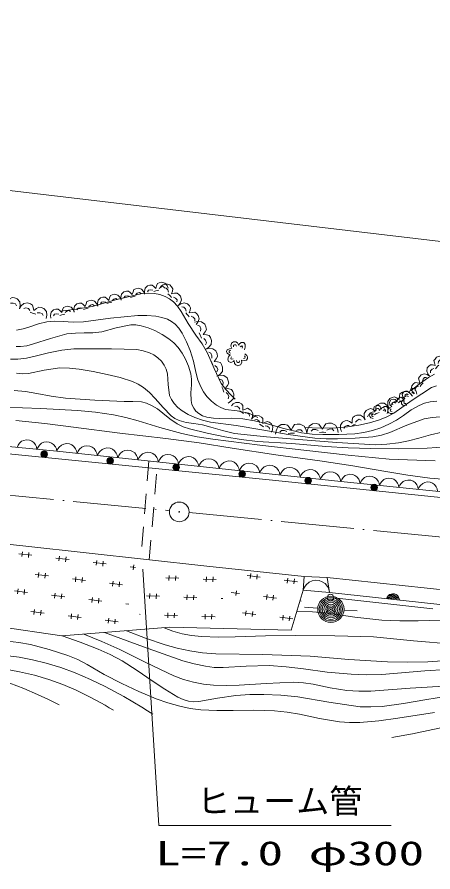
# Model space of a CAD drawing. Units: millimetres, scale not verified. Extents: x 68230 to 708230, y -1956 to 358044.
# Drawn here: x 476072 to 507519, y 238357 to 303053 of the extents above; entities that cross this region are included whole.
import ezdxf
from ezdxf.enums import TextEntityAlignment as Align

# ---------------------------------------------------------------- set-up
doc = ezdxf.new("R2010")
doc.units = ezdxf.units.MM
doc.header["$LTSCALE"] = 1000
doc.linetypes.add('USER1', pattern=[7.000001, 5.508197, -0.688525, 0.114754, -0.688525])
doc.linetypes.add('USER2', pattern=[2.5, 1.5, -1])
for name, color, linetype, lineweight in [('S-BGD', 1, 'Continuous', 13), ('S-BGD-HTXT', 6, 'Continuous', 13), ('S-BMK', 3, 'USER1', 13)]:
    doc.layers.add(name, color=color, linetype=linetype, lineweight=lineweight)
doc.styles.add('ＭＳ ゴシック', font='')
doc.styles.get('ＭＳ ゴシック').set_extended_font_data('MS Gothic')

# ---------------------------------------------------------------- blocks, each defined once
blk = doc.blocks.new('BUHIN27')
at = {"layer": 'S-BGD'}
for radius in [249, 220, 191, 161, 132, 97.5, 67.5, 38.8, 7.5]:
    blk.add_circle((25, 248), radius, dxfattribs=at)
blk = doc.blocks.new('BUHIN28')
at = {"layer": 'S-BGD'}
for radius in [249, 220, 191, 161, 132, 97.5, 67.5, 38.8, 7.5]:
    blk.add_circle((25, 247), radius, dxfattribs=at)
blk = doc.blocks.new('BUHIN33')
at = {"layer": 'S-BGD'}
blk.add_circle((0, 0), 249, dxfattribs=at)
blk = doc.blocks.new('BUHIN35')
at = {"layer": 'S-BMK', "linetype": 'Continuous'}
for radius in [746, 22.5]:
    blk.add_circle((0, 0), radius, dxfattribs=at)
blk = doc.blocks.new('BUHIN53')
at = {"layer": 'S-BGD'}
blk.add_lwpolyline([(752, -73), (713, 105), (637, 261), (506, 441), (349, 547), (178, 620), (-55, 643), (-237, 604), (-412, 530), (-574, 378), (-675, 240), (-752, 73)], dxfattribs=at)
blk = doc.blocks.new('BUHIN54')
at = {"layer": 'S-BGD'}
blk.add_lwpolyline([(767, -82), (728, 101), (652, 260), (521, 445), (362, 555), (188, 631), (-50, 657), (-237, 619), (-415, 545), (-583, 392), (-687, 252), (-767, 82)], dxfattribs=at)
blk = doc.blocks.new('BUHIN55')
at = {"layer": 'S-BGD'}
blk.add_lwpolyline([(733, -74), (695, 100), (621, 252), (494, 428), (342, 532), (176, 604), (-52, 627), (-229, 589), (-399, 518), (-558, 371), (-657, 236), (-733, 74)], dxfattribs=at)
blk = doc.blocks.new('BUHIN65')
at = {"layer": 'S-BGD'}
for p, q in [((-465, 113), (479, 11)), ((461, 76), (-434, 173)), ((-390, 231), (428, 142)), ((390, 209), (-333, 288)), ((-267, 343), (334, 278)), ((224, 353), (-146, 393))]:
    blk.add_line(p, q, dxfattribs=at)
blk.add_lwpolyline([(-497, 54), (-445, 164), (-377, 255), (-268, 354), (-153, 401), (-32, 426), (122, 409), (235, 359), (338, 288), (423, 168), (472, 64), (497, -54)], close=True, dxfattribs=at)
blk = doc.blocks.new('BUHIN177')
at = {"layer": 'S-BGD'}
for points in [[(-1007, 366), (-890, 580), (-683, 773), (-400, 830), (-183, 751), (-25, 653), (33, 467), (82, 227), (277, 384), (449, 498), (618, 460), (819, 386), (1029, 162), (1055, -127), (1007, -366)], [(-217, 250), (-341, 381), (-527, 448), (-691, 388)], [(216, -50), (83, 10), (-22, 48), (-191, 103)], [(773, -150), (704, 6), (523, 72), (334, 55)]]:
    blk.add_lwpolyline(points, dxfattribs=at)
blk = doc.blocks.new('BUHIN178')
at = {"layer": 'S-BGD'}
for points in [[(-888, -227), (-908, -19), (-855, 217), (-682, 394), (-491, 442), (-332, 450), (-202, 346), (-51, 200), (10, 405), (77, 569), (215, 623), (393, 668), (649, 610), (806, 419), (888, 227)], [(-274, 72), (-424, 105), (-589, 63), (-676, -59)], [(176, 69), (54, 47), (-39, 23), (-184, -19)], [(618, 267), (494, 344), (334, 303), (209, 200)]]:
    blk.add_lwpolyline(points, dxfattribs=at)
blk = doc.blocks.new('BUHIN179')
at = {"layer": 'S-BGD'}
for points in [[(-670, 721), (-484, 847), (-234, 918), (21, 845), (165, 690), (253, 544), (223, 368), (162, 151), (387, 198), (576, 219), (697, 117), (831, -27), (908, -298), (809, -545), (670, -721)], [(-73, 295), (-119, 454), (-243, 587), (-402, 607)], [(155, -131), (72, -27), (2, 49), (-112, 164)], [(568, -446), (578, -290), (457, -160), (296, -95)]]:
    blk.add_lwpolyline(points, dxfattribs=at)
blk = doc.blocks.new('BUHIN180')
at = {"layer": 'S-BGD'}
for points in [[(-424, 1019), (-180, 1079), (111, 1056), (351, 881), (442, 662), (478, 474), (377, 300), (229, 95), (484, 58), (691, 6), (779, -148), (863, -352), (839, -667), (638, -888), (424, -1019)], [(38, 339), (51, 523), (-27, 712), (-187, 795)], [(112, -198), (65, -56), (21, 50), (-54, 216)], [(424, -690), (495, -529), (419, -346), (274, -215)]]:
    blk.add_lwpolyline(points, dxfattribs=at)
blk = doc.blocks.new('BUHIN181')
at = {"layer": 'S-BGD'}
for points in [[(-756, 498), (-617, 651), (-409, 768), (-166, 760), (-3, 653), (108, 541), (118, 377), (112, 170), (302, 261), (466, 321), (597, 257), (748, 157), (876, -68), (841, -311), (756, -498)], [(-129, 248), (-205, 379), (-345, 471), (-492, 454)], [(167, -83), (70, -8), (-9, 44), (-136, 122)], [(605, -274), (579, -132), (443, -43), (285, -20)]]:
    blk.add_lwpolyline(points, dxfattribs=at)
blk = doc.blocks.new('BUHIN182')
at = {"layer": 'S-BGD'}
for points in [[(-1185, -34), (-1151, 233), (-1017, 516), (-749, 690), (-495, 697), (-292, 662), (-157, 494), (-8, 267), (128, 508), (259, 695), (447, 725), (684, 731), (991, 586), (1136, 300), (1185, 34)], [(-325, 168), (-505, 252), (-725, 246), (-869, 117)], [(242, 37), (82, 44), (-43, 40), (-238, 29)], [(855, 161), (721, 294), (508, 287), (321, 193)]]:
    blk.add_lwpolyline(points, dxfattribs=at)
blk = doc.blocks.new('BUHIN183')
at = {"layer": 'S-BGD'}
for points in [[(-893, -446), (-962, -230), (-960, 33), (-817, 261), (-625, 357), (-458, 402), (-295, 321), (-100, 201), (-83, 433), (-49, 623), (85, 712), (263, 801), (549, 799), (761, 632), (893, 446)], [(-308, 13), (-476, 13), (-641, -69), (-705, -219)], [(172, 114), (47, 63), (-47, 16), (-192, -63)], [(596, 426), (446, 480), (286, 400), (176, 261)]]:
    blk.add_lwpolyline(points, dxfattribs=at)
blk = doc.blocks.new('BUHIN184')
at = {"layer": 'S-BGD'}
for points in [[(-584, -670), (-714, -515), (-801, -297), (-761, -62), (-635, 82), (-513, 176), (-351, 165), (-151, 131), (-215, 329), (-251, 496), (-171, 615), (-54, 749), (182, 844), (413, 778), (584, 670)], [(103, 152), (17, 67), (-44, -3), (-137, -116)], [(346, 553), (205, 546), (100, 426), (57, 275)], [(-258, -93), (-396, -150), (-504, -274), (-507, -419)]]:
    blk.add_lwpolyline(points, dxfattribs=at)
blk = doc.blocks.new('BUHIN240')
at = {"layer": 'S-BGD'}
for points in [[(-578, 349), (-694, 176), (-750, 0), (-694, -176), (-518, -236), (-322, -176), (-266, -90), (-236, -322), (-146, -428), (22, -488), (202, -428), (319, -236), (292, -60), (484, -90), (660, -60), (750, 52), (750, 176), (690, 292), (544, 398)], [(-458, 176), (-518, 86), (-488, 0), (-352, 30)], [(428, 52), (544, 86), (574, 176), (514, 262)], [(-90, -90), (-60, -206), (22, -236), (116, -236), (146, -116)]]:
    blk.add_lwpolyline(points, dxfattribs=at)
blk = doc.blocks.new('BUHIN268')
at = {"layer": 'S-BGD'}
for radius in [995, 880, 765, 645, 530, 390, 270, 155, 30]:
    blk.add_circle((0, 0), radius, dxfattribs=at)

msp = doc.modelspace()

# ---------------------------------------------------------------- linework, layer by layer
at = {"layer": 'S-BGD'}
for p, q in [((452004, 272828), (479080, 270197)), ((479080, 270197), (500552, 267906)), ((500552, 267906), (538649, 264070)), ((476723, 263003), (437684, 267321)), ((490410, 261492), (476723, 263003)), ((477197, 262322), (476203, 262439)), ((476430, 262221), (476473, 262593)), ((476970, 262535), (476926, 262163)), ((480006, 261992), (479013, 262109)), ((479239, 261891), (479282, 262264)), ((479779, 262205), (479735, 261833)), ((482815, 261663), (481822, 261779)), ((482048, 261561), (482092, 261934)), ((482588, 261875), (482544, 261503)), ((485032, 261402), (484631, 261449)), ((484857, 261231), (484901, 261604)), ((497793, 260715), (490410, 261492)), ((478436, 260753), (477443, 260869)), ((477669, 260651), (477713, 261024)), ((478210, 260966), (478166, 260593)), ((487554, 260417), (487566, 260792)), ((488066, 260775), (488053, 260400)), ((494462, 260659), (493470, 260780)), ((493695, 260561), (493740, 260933)), ((494236, 260873), (494191, 260501)), ((481245, 260423), (480252, 260539)), ((480478, 260322), (480522, 260694)), ((481019, 260636), (480975, 260263)), ((484054, 260093), (483061, 260210)), ((483287, 259992), (483331, 260364)), ((483828, 260306), (483784, 259933)), ((488310, 260582), (487310, 260615)), ((491136, 260487), (490137, 260521)), ((490380, 260322), (490393, 260697)), ((490893, 260680), (490880, 260306)), ((497270, 260316), (496277, 260438)), ((496502, 260219), (496548, 260591)), ((497044, 260530), (496999, 260158)), ((497707, 259678), (497793, 260715)), ((497793, 260715), (499534, 260640)), ((499695, 259511), (499534, 260640)), ((499534, 260640), (547833, 255531)), ((476867, 259513), (475874, 259630)), ((476100, 259412), (476143, 259784)), ((476640, 259726), (476596, 259354)), ((478909, 259082), (478953, 259454)), ((492887, 259426), (492254, 259503)), ((492661, 259640), (492616, 259268)), ((496800, 256656), (497707, 259678)), ((497707, 259678), (499695, 259511)), ((547779, 254294), (499695, 259511)), ((458237, 259272), (479462, 256224)), ((479676, 259183), (478683, 259300)), ((479449, 259396), (479405, 259024)), ((482485, 258853), (481492, 258970)), ((481718, 258752), (481762, 259125)), ((482258, 259066), (482215, 258694)), ((486849, 259216), (485849, 259249)), ((486093, 259051), (486105, 259426)), ((486605, 259409), (486592, 259034)), ((489675, 259121), (488676, 259155)), ((488920, 258956), (488932, 259331)), ((489432, 259314), (489419, 258940)), ((491626, 259056), (491503, 259060)), ((495695, 259084), (494702, 259205)), ((494927, 258986), (494973, 259358)), ((495469, 259298), (495424, 258926)), ((497555, 258857), (497510, 258863)), ((500018, 259089), (507519, 258280)), ((477339, 257842), (477383, 258215)), ((477880, 258156), (477836, 257784)), ((484532, 258613), (484301, 258640)), ((498804, 258308), (497807, 258386)), ((500799, 258168), (501797, 258106)), ((478106, 257944), (477113, 258060)), ((480915, 257614), (479922, 257730)), ((480148, 257513), (480192, 257885)), ((480689, 257827), (480645, 257454)), ((482958, 257183), (483001, 257555)), ((483498, 257497), (483454, 257124)), ((485388, 257850), (485328, 257852)), ((488215, 257755), (487215, 257789)), ((487459, 257590), (487471, 257965)), ((487971, 257948), (487958, 257574)), ((491041, 257660), (490042, 257694)), ((490286, 257495), (490298, 257870)), ((490798, 257853), (490785, 257479)), ((494120, 257851), (493127, 257972)), ((493352, 257753), (493398, 258126)), ((493894, 258065), (493849, 257693)), ((496927, 257509), (495935, 257630)), ((496160, 257411), (496205, 257783)), ((496702, 257723), (496656, 257351)), ((479462, 256224), (487622, 256872)), ((483725, 257284), (482731, 257401)), ((487622, 256872), (496800, 256656))]:
    msp.add_line(p, q, dxfattribs=at)
at = {"layer": 'S-BGD', "linetype": 'USER2'}
for p, q in [((486047, 269453), (485419, 262043)), ((486066, 261971), (486694, 269384))]:
    msp.add_line(p, q, dxfattribs=at)
at = {"layer": 'S-BGD'}
for points in [[(299816, 292490), (314072, 290228), (349063, 283788), (362582, 281576), (371923, 280249), (376396, 279659), (379690, 279314), (405378, 276968), (444020, 273133), (495146, 268021), (550705, 262299), (560309, 261435), (573238, 261008), (581741, 261577), (588057, 261733)], [(479346, 280804), (480550, 280952), (481748, 281159), (483615, 281675), (485524, 282137), (485993, 282170), (486461, 282142), (486866, 282058), (487265, 281912), (487601, 281729), (487906, 281494), (488213, 281163), (488482, 280781), (489010, 279865), (489587, 278983), (490057, 278317), (490478, 277615), (490965, 276452), (491505, 275322), (491850, 274863), (492251, 274429), (492401, 274279), (492552, 274130)], [(476022, 279366), (476536, 279462), (477043, 279618), (477681, 279833), (478328, 279986), (478930, 280027), (479550, 280009), (480314, 279970), (481083, 279992), (483138, 280266), (485195, 280479), (485872, 280478), (486570, 280416), (487020, 280329), (487458, 280183), (487761, 280022), (488031, 279809), (488312, 279498), (488551, 279142), (488884, 278480), (489155, 277810), (489405, 277005), (489600, 276171), (489749, 275608), (489956, 275060), (490162, 274687), (490427, 274338), (490766, 273992), (491156, 273681), (491478, 273494), (491830, 273360), (492712, 273244), (493586, 273067), (493933, 272916), (494282, 272737)], [(476009, 278129), (476321, 278116), (476816, 278183), (477315, 278312), (478591, 278726), (479840, 279069), (480476, 279141), (481133, 279154), (481804, 279165), (482473, 279237), (483567, 279531), (484666, 279764), (485056, 279761), (485453, 279698), (485972, 279542), (486491, 279323), (487043, 279035), (487556, 278701), (487925, 278396), (488259, 278040), (488556, 277624), (488801, 277175), (489029, 276628), (489203, 276054), (489263, 275650), (489263, 275228), (489215, 274624), (489228, 274028), (489299, 273737), (489431, 273455), (489600, 273230), (489816, 273041), (490106, 272883), (490425, 272779), (490917, 272700), (491406, 272683), (492269, 272700), (493140, 272657), (494026, 272503), (494899, 272291), (496234, 271910), (497590, 271585), (498387, 271490), (499205, 271454), (500402, 271458), (501606, 271523), (502288, 271619), (502958, 271774), (503585, 271975), (504193, 272233), (504759, 272541), (505307, 272909), (505885, 273317), (506484, 273667), (506886, 273826), (507311, 273929), (507822, 273983)], [(493270, 277878), (493325, 278078), (493323, 278263), (493214, 278413), (493028, 278414), (492862, 278295), (492835, 278196), (492734, 278407), (492615, 278478), (492436, 278481), (492284, 278368), (492234, 278149), (492315, 277990), (492124, 277958), (491966, 277874), (491916, 277739), (491956, 277622), (492049, 277530), (492221, 277477)], [(492668, 278140), (492603, 278241), (492515, 278243), (492426, 278213), (492436, 278090)], [(475560, 277169), (476131, 277174), (476780, 277247), (477428, 277382), (478443, 277649), (479465, 277854), (480361, 277933), (481277, 277954), (483206, 277957), (485120, 277899), (485610, 277804), (486084, 277650), (486417, 277487), (486725, 277270), (486981, 277015), (487192, 276718), (487347, 276398), (487443, 276059), (487490, 275235), (487599, 274420), (487745, 274101), (487951, 273799), (488224, 273504), (488545, 273249), (489011, 272972), (489508, 272747), (490085, 272548), (490686, 272405), (492632, 272142), (494579, 271818), (496578, 271468), (498595, 271177), (499439, 271128), (500294, 271140), (501634, 271180), (502968, 271282), (503621, 271419), (504272, 271617), (505556, 272165), (506859, 272654), (507456, 272760), (508066, 272807)], [(492222, 277841), (492123, 277772), (492123, 277677), (492207, 277614)], [(493101, 278003), (493130, 278108), (493074, 278180), (492955, 278109)], [(476025, 276095), (476485, 276057), (476944, 276078), (478117, 276320), (479304, 276501), (480025, 276490), (480753, 276418), (481819, 276237), (482889, 275994), (483863, 275765), (484811, 275480), (485236, 275277), (485640, 275015), (486097, 274629), (486522, 274191), (487108, 273497), (487721, 272866), (488005, 272669), (488326, 272520), (488861, 272380), (489439, 272294), (490089, 272189), (490724, 272025), (491611, 271755), (492510, 271544), (494933, 271286), (497359, 271088), (500255, 270860), (503168, 270690), (504039, 270728), (504906, 270826), (505683, 270975), (506456, 271184), (507337, 271448), (508227, 271650)], [(505848, 274755), (506500, 275294), (507191, 275786), (507644, 276039)], [(497803, 272000), (498999, 271949), (500194, 271958), (501059, 272031), (501929, 272165), (502713, 272339), (503490, 272573), (504043, 272799), (504576, 273082), (505961, 274059), (507414, 275008), (507800, 275149)], [(506301, 274512), (506261, 274717), (506175, 274881), (506011, 274965), (505844, 274883), (505749, 274702), (505770, 274601), (505584, 274744), (505446, 274754), (505285, 274677), (505200, 274507), (505254, 274290), (505398, 274184), (505241, 274070), (505138, 273923), (505155, 273780), (505242, 273693), (505367, 273654), (505545, 273683)], [(475853, 274784), (476707, 274705), (477563, 274565), (478642, 274364), (479740, 274222), (481948, 274061), (484172, 273960), (484828, 273972), (485470, 273924), (485860, 273825), (486238, 273668), (486683, 273405), (487103, 273087), (487624, 272648), (488180, 272259), (488629, 272052), (489116, 271896), (490446, 271559), (491791, 271281), (493011, 271077), (494248, 270932), (496842, 270774), (499425, 270556), (501119, 270447), (502818, 270398), (504948, 270388), (507078, 270438), (509291, 270577)], [(505646, 274476), (505542, 274537), (505463, 274500), (505397, 274433), (505461, 274327)], [(506094, 274549), (506073, 274655), (505990, 274695), (505916, 274578)], [(504062, 273041), (504123, 273240), (504125, 273425), (504019, 273577), (503833, 273582), (503664, 273468), (503636, 273369), (503539, 273582), (503422, 273656), (503243, 273664), (503088, 273553), (503034, 273336), (503111, 273176), (502919, 273148), (502759, 273068), (502706, 272934), (502743, 272815), (502834, 272722), (503005, 272664)], [(505339, 273798), (505322, 274005), (505256, 274178), (505102, 274280), (504927, 274217), (504812, 274048), (504822, 273946), (504654, 274109), (504518, 274135), (504348, 274076), (504245, 273917), (504274, 273695), (504405, 273573), (504237, 273477), (504118, 273344), (504118, 273200), (504195, 273103), (504314, 273050), (504494, 273059)], [(504685, 273836), (504589, 273908), (504505, 273880), (504432, 273821), (504484, 273709)], [(505138, 273858), (505128, 273965), (505051, 274014), (504964, 273906)], [(505382, 274009), (505324, 273903), (505367, 273818), (505470, 273800)], [(475094, 273538), (477859, 273439), (480634, 273280), (481998, 273145), (483362, 272951), (484298, 272753), (485231, 272494), (486874, 271986), (488529, 271538), (489700, 271295), (490885, 271110), (494433, 270656), (497995, 270262), (501101, 269893), (504220, 269585), (507692, 269473)], [(503015, 273028), (502913, 272962), (502911, 272867), (502994, 272802)], [(503467, 273317), (503404, 273419), (503317, 273423), (503227, 273396), (503234, 273272)], [(503897, 273170), (503928, 273274), (503874, 273348), (503753, 273279)], [(504369, 273401), (504300, 273302), (504333, 273213), (504433, 273183)], [(508878, 268029), (507294, 268159), (505622, 268376), (503957, 268651), (501469, 269094), (498960, 269479), (495643, 269929), (492336, 270438), (489839, 270823), (487323, 271150), (483831, 271557), (480343, 272023), (478162, 272307), (475977, 272530)], [(499695, 259511), (499640, 259746), (499537, 259950), (499362, 260185), (499153, 260322), (498926, 260417), (498617, 260443), (498377, 260388), (498149, 260287), (497936, 260085), (497806, 259900), (497707, 259678)], [(497226, 258076), (498411, 258043), (499601, 257949), (501617, 257647), (503649, 257404), (505026, 257351), (506416, 257358), (509740, 257460), (513077, 257503), (514237, 257496), (515398, 257484)], [(479486, 256226), (480848, 255757), (482201, 255227), (483119, 254808), (484006, 254338), (485161, 253609), (486296, 252821), (487245, 252177), (488239, 251574), (488623, 251398), (489027, 251279), (489412, 251240), (489817, 251261), (491216, 251511), (492609, 251699), (493674, 251772), (494745, 251786), (496022, 251727), (497311, 251606), (499661, 251199), (502009, 250853), (502834, 250840), (503671, 250888), (505297, 251098), (506921, 251368), (508763, 251673)], [(481129, 256357), (482490, 255804), (483835, 255193), (485859, 254169), (487921, 253193), (488653, 252927), (489403, 252720), (490159, 252575), (490934, 252490), (491891, 252455), (492858, 252481), (494916, 252625), (496979, 252708), (497725, 252667), (498473, 252565), (499741, 252294), (501018, 252083), (501914, 252035), (502824, 252048), (505802, 252268), (508781, 252429)], [(482678, 256480), (485621, 255385), (488594, 254344), (489452, 254100), (490320, 253916), (490980, 253837), (491656, 253819), (493396, 253923), (495138, 253967), (496433, 253873), (497734, 253718), (499527, 253486), (501336, 253314), (502495, 253271), (503664, 253289), (506914, 253563), (510181, 253778)], [(484341, 256612), (485786, 256051), (487261, 255544), (488184, 255283), (489129, 255078), (490105, 254942), (491090, 254866), (494669, 254800), (498246, 254673), (501162, 254429), (504095, 254244), (505623, 254224), (507149, 254263), (508983, 254387)], [(487200, 256839), (487860, 256583), (488545, 256382), (489271, 256248), (490019, 256171), (491295, 256128), (492574, 256146), (494867, 256224), (497164, 256241), (500101, 256226), (503037, 256151), (506046, 255845), (509063, 255599)], [(475350, 255821), (476213, 255727), (477076, 255572), (478503, 255188), (479912, 254747), (480652, 254425), (481368, 254047), (482664, 253297), (483980, 252604), (485275, 252008), (486601, 251465), (487480, 251152), (488383, 250895), (489164, 250736), (489962, 250635), (491177, 250573), (492410, 250571), (493976, 250590), (495544, 250548), (496486, 250455), (497433, 250300), (498945, 249979), (500460, 249720), (501214, 249667), (501981, 249673), (503419, 249798), (504857, 249983), (507629, 250419)], [(475205, 254743), (476215, 254615), (477246, 254418), (478274, 254160), (479374, 253820), (480464, 253420), (481616, 252931), (482742, 252386), (484135, 251629), (485507, 250813), (485924, 250557), (486340, 250299)], [(475077, 253732), (476258, 253509), (477376, 253237), (478478, 252907), (479523, 252532), (480544, 252102), (481646, 251561), (482721, 250967), (483041, 250780), (483358, 250590)], [(475526, 252634), (476582, 252236), (477623, 251780), (478437, 251393), (479241, 250992)], [(504425, 248532), (505975, 248800), (507520, 249128), (508852, 249402), (510197, 249617), (511235, 249718), (512277, 249759), (513248, 249739), (514224, 249659), (515250, 249508), (516277, 249296), (517799, 248897), (519315, 248437), (522241, 247486), (525155, 246507)]]:
    msp.add_lwpolyline(points, dxfattribs=at)
at = {"layer": 'S-BGD-HTXT'}
for p, q in [((364511, 303053), (555856, 280427)), ((485580, 261262), (486792, 241871)), ((486792, 241871), (504365, 241871))]:
    msp.add_line(p, q, dxfattribs=at)
at = {"layer": 'S-BMK'}
for p, q in [((417613, 272485), (487590, 265696)), ((489082, 265551), (545408, 260086))]:
    msp.add_line(p, q, dxfattribs=at)

# ---------------------------------------------------------------- block references
for name, p in [('BUHIN178', (486607, 282313)), ('BUHIN179', (487596, 281950)), ('BUHIN177', (475247, 281341)), ('BUHIN178', (483053, 281407)), ('BUHIN178', (484830, 281860)), ('BUHIN177', (477262, 280609)), ('BUHIN178', (481276, 280953)), ('BUHIN178', (479499, 280500)), ('BUHIN179', (488935, 280507)), ('BUHIN180', (489908, 278939)), ('BUHIN180', (490755, 276901)), ('BUHIN240', (492756, 277159)), ('BUHIN184', (507853, 276558)), ('BUHIN180', (491602, 274863)), ('BUHIN184', (506685, 275218)), ('BUHIN183', (505074, 273917)), ('BUHIN181', (493036, 273123)), ('BUHIN183', (503288, 273024)), ('BUHIN181', (494547, 272127)), ('BUHIN183', (501502, 272131)), ('BUHIN182', (496804, 271517)), ('BUHIN182', (499174, 271586)), ('BUHIN53', (476824, 270416)), ('BUHIN53', (478328, 270270)), ('BUHIN54', (479847, 270115)), ('BUHIN54', (481381, 269951)), ('BUHIN54', (482914, 269788)), ('BUHIN27', (478094, 269726)), ('BUHIN54', (484448, 269624)), ('BUHIN54', (485982, 269460)), ('BUHIN54', (487516, 269297)), ('BUHIN54', (489049, 269133)), ('BUHIN27', (483088, 269227)), ('BUHIN27', (488081, 268727)), ('BUHIN54', (490583, 268970)), ('BUHIN54', (492117, 268806)), ('BUHIN54', (493651, 268642)), ('BUHIN54', (495184, 268479)), ('BUHIN27', (493075, 268228)), ('BUHIN54', (496718, 268315)), ('BUHIN54', (498252, 268152)), ('BUHIN54', (499786, 267988)), ('BUHIN28', (498068, 267720)), ('BUHIN55', (501285, 267832)), ('BUHIN55', (502750, 267685)), ('BUHIN55', (504216, 267537)), ('BUHIN55', (505681, 267390)), ('BUHIN55', (507146, 267242)), ('BUHIN28', (503060, 267206)), ('BUHIN35', (488335, 265607)), ('BUHIN268', (499801, 258231)), ('BUHIN33', (499770, 259116)), ('BUHIN65', (504504, 258989))]:
    msp.add_blockref(name, p)

# ---------------------------------------------------------------- texts
at = {"layer": 'S-BGD-HTXT', "style": 'ＭＳ ゴシック'}
msp.add_text('ヒューム管', height=1833, dxfattribs=at).set_placement((489680, 242253), align=Align.BOTTOM_LEFT)
at = {"layer": 'S-BGD-HTXT', "style": 'ＭＳ ゴシック', "width": 1.55}
msp.add_text('L=7.0 φ300', height=1833, dxfattribs=at).set_placement((486523, 238306), align=Align.BOTTOM_LEFT)

doc.saveas('drawing.dxf')
